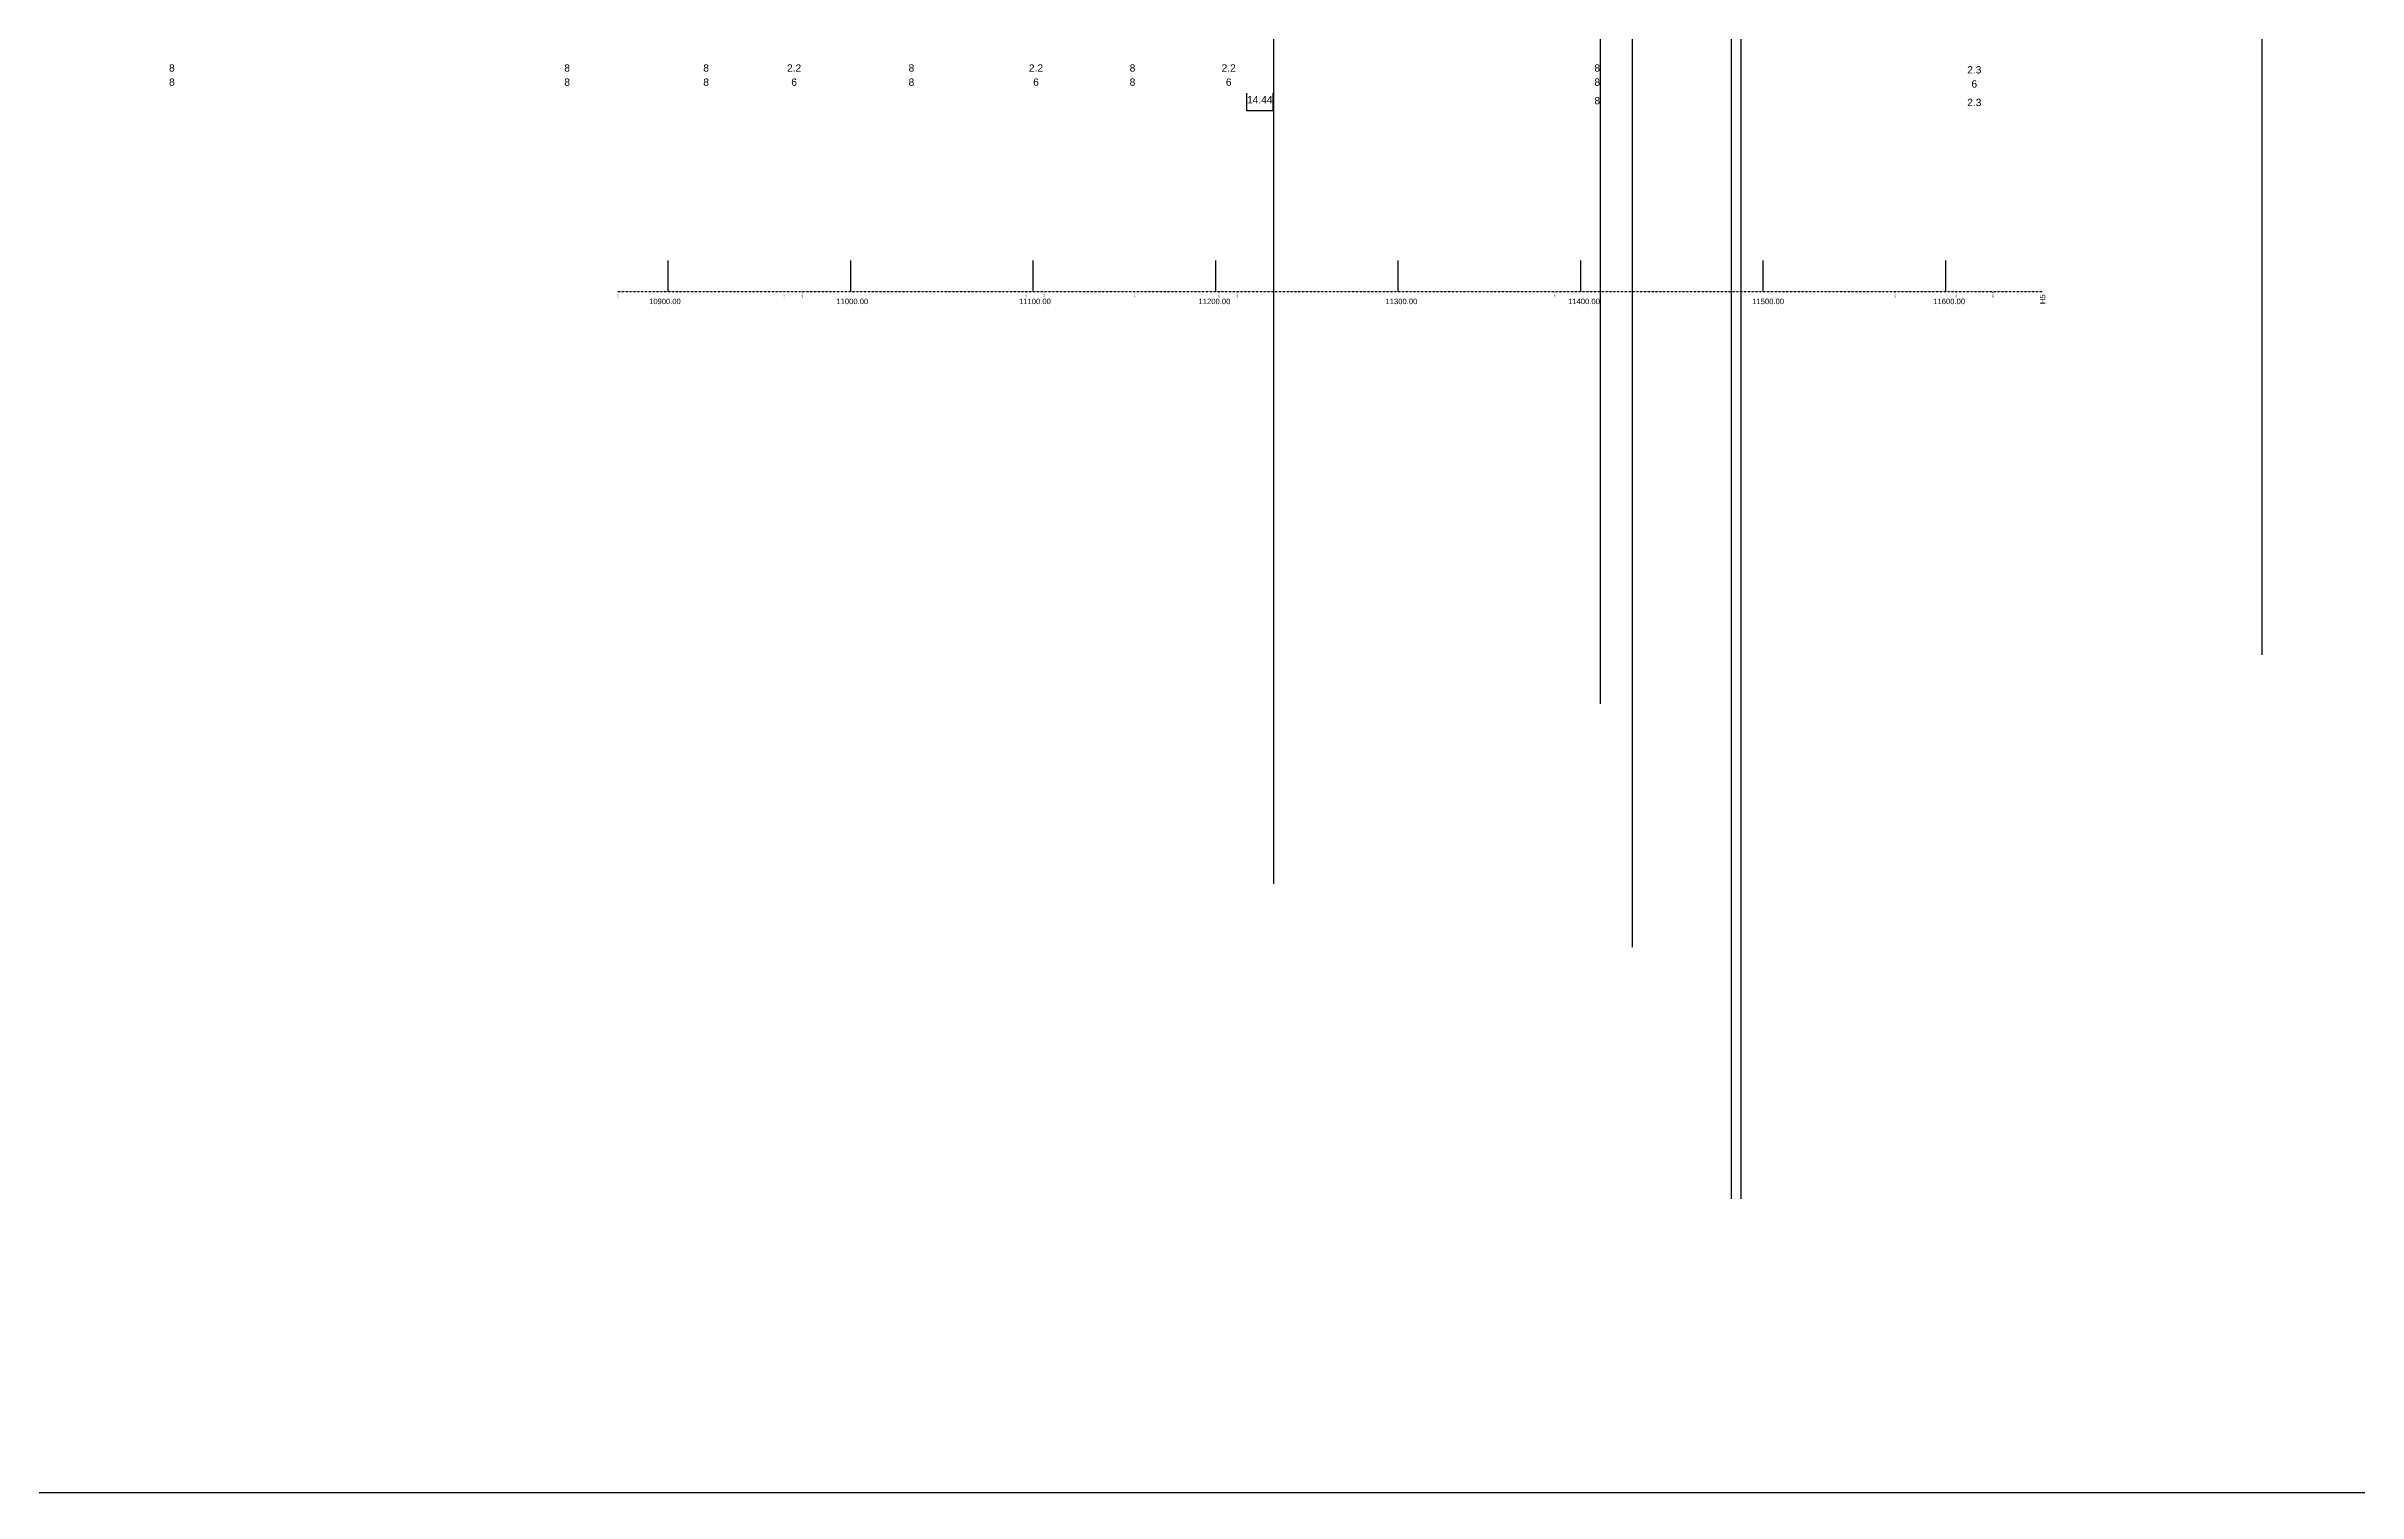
# Model space of a CAD drawing. Header units: inches. Extents: x 444671 to 463716, y 1783086 to 1794968.
# Drawn here: x 457088 to 458355, y 1784826 to 1785619 of the extents above; entities that cross this region are included whole.
import ezdxf
from ezdxf.enums import TextEntityAlignment as Align

# ---------------------------------------------------------------- set-up
doc = ezdxf.new("R2010")
doc.units = ezdxf.units.IN
doc.header["$MEASUREMENT"] = 0
doc.linetypes.add('CENTER', pattern=[2, 1.25, -0.25, 0.25, -0.25])
doc.linetypes.add('HIDDEN', pattern=[0.375, 0.25, -0.125])
for name, color, linetype in [('Dong', 252, 'HIDDEN'), ('Khung_bang', 140, 'Continuous'), ('Moc TD ban giao', 7, 'Continuous'), ('Tam', 1, 'CENTER'), ('Text', 3, 'Continuous')]:
    doc.layers.add(name, color=color, linetype=linetype)
doc.styles.add('VNARIAL', font='')
doc.styles.get('VNARIAL').set_extended_font_data('.VnArial')
doc.dimstyles.new('D2000', dxfattribs={"dimscale": 2, "dimtxt": 2, "dimasz": 1.5, "dimexe": 1, "dimexo": 1, "dimgap": 1, "dimtad": 1, "dimzin": 1, "dimdsep": 46, "dimtxsty": 'VNARIAL', "dimblk": 'ARCHTICK', "dimcen": 1.5, "dimdle": 1, "dimclrd": 140, "dimclre": 140, "dimclrt": 3, "dimadec": 0, "dimazin": 3, "dimtfac": 1, "dimtix": 1, "dimtmove": 2, "dimatfit": 3, "dimfxl": 0, "dimtolj": 1, "dimtzin": 0, "dimarcsym": 0})

# ---------------------------------------------------------------- blocks, each defined once
blk = doc.blocks.new('A$C0124305E')
at = {"layer": 'Moc TD ban giao'}
for p, q in [((27830, 16981), (27830, 0)), ((127830, 16981), (127830, 0)), ((227830, 16981), (227830, 0)), ((327830, 16981), (327830, 0)), ((427830, 16981), (427830, 0)), ((527830, 16981), (527830, 0)), ((627830, 16981), (627830, 0)), ((727830, 16981), (727830, 0))]:
    blk.add_line(p, q, dxfattribs=at)
at = {"layer": 'Tam'}
blk.add_line((0, 0), (781340, 0), dxfattribs=at)
at = {"layer": 'Tam', "attachment_point": 1, "rotation": 90}
for s, insert, char_height, width in [('{\\fArial|b0|i0|c0|p34;10872.17}', (127, -3653), 600, 1839.15), ('{\\fArial|b0|i0|c0|p34;10963.71}', (91277, -3653), 600, 1839.15), ('{\\fArial|b0|i0|c0|p34;10973.71}', (101239, -3653), 600, 1839.15), ('{\\fArial|b0|i0|c0|p34;11096.26}', (223839, -3653), 600, 1839.15), ('{\\fArial|b0|i0|c0|p34;11106.26}', (233749, -3653), 600, 1839.15), ('{\\fArial|b0|i0|c0|p34;11155.81}', (283443, -3653), 600, 1839.15), ('{\\fArial|b0|i0|c0|p34;11201.83}', (329381, -3653), 600, 1839.15), ('{\\fArial|b0|i0|c0|p34;11211.83}', (339416, -3653), 600, 1839.15), ('{\\fArial|b0|i0|c0|p34;11385.81}', (513582, -3653), 600, 1839.15), ('{\\fArial|b0|i0|c0|p34;11572.16}', (699796, -3653), 600, 1839.15), ('{\\fArial|b0|i0|c0|p34;11605.81}', (733424, -3653), 600, 1839.15), ('{\\fArial|b0|i0|c0|p34;11625.81}', (753453, -3653), 600, 1839.15), ('{\\fArial|b0|i0|c0|p34;H5}', (779624, -6923), 3000, 4749.08)]:
    blk.add_mtext(s, dxfattribs=dict(at, insert=insert, char_height=char_height, width=width))
at = {"layer": 'Tam', "char_height": 3000, "width": 4749.08, "attachment_point": 1}
for s, insert in [('10900.00', (17596, -3923)), ('{\\fArial|b0|i0|c0|p34;11000.00}', (120146, -3923)), ('{\\fArial|b0|i0|c0|p34;11100.00}', (220217, -3923)), ('{\\fArial|b0|i0|c0|p34;11200.00}', (318613, -3923)), ('{\\fArial|b0|i0|c0|p34;11300.00}', (421038, -3923)), ('{\\fArial|b0|i0|c0|p34;11400.00}', (521091, -3923)), ('{\\fArial|b0|i0|c0|p34;11500.00}', (621973, -3923)), ('{\\fArial|b0|i0|c0|p34;11600.00}', (721175, -3923))]:
    blk.add_mtext(s, dxfattribs=dict(at, insert=insert))
blk = doc.blocks.new('*D118')
at = {"layer": 'Defpoints', "color": 0, "transparency": 16777216}
for p in [(457745.7, 1785592.9), (457760.2, 1785592.9), (457760.2, 1785583.3)]:
    blk.add_point(p, dxfattribs=at)
at = {"layer": 'Dong', "color": 140, "lineweight": -2, "transparency": 16777216}
for p, q in [((457745.7, 1785592.9), (457745.7, 1785583.3)), ((457745.7, 1785583.3), (457760.2, 1785583.3)), ((457760.2, 1785592.9), (457760.2, 1785583.3))]:
    blk.add_line(p, q, dxfattribs=at)
at = {"layer": 'Dong', "color": 3, "transparency": 16777216, "insert": (457753, 1785589.3), "char_height": 4, "attachment_point": 5, "style": 'VNARIAL'}
blk.add_mtext('\\A1;14.44', dxfattribs=at)
blk = doc.blocks.new('_None')

msp = doc.modelspace()

# ---------------------------------------------------------------- linework, layer by layer
at = {"layer": 'Khung_bang', "color": 6}
for p, q in [((457760.4386, 1787122.4011), (457760.4386, 1785159.7388)), ((457939.4938, 1787113.8548), (457939.4938, 1785258.3548))]:
    msp.add_line(p, q, dxfattribs=at)
at = {"layer": 'Khung_bang'}
for p, q in [((457956.9583, 1787112.5593), (457956.9583, 1785124.9852)), ((458011.2974, 1787111.9186), (458011.2974, 1784987.1127)), ((458016.5974, 1787111.9186), (458016.5974, 1784987.1127))]:
    msp.add_line(p, q, dxfattribs=at)
at = {"layer": 'Text', "color": 3}
msp.add_line((458302.0269, 1787278.3548), (458302.0269, 1785285.1723), dxfattribs=at)
at = {"layer": 'Text', "color": 1}
msp.add_lwpolyline([(444670.6767, 1789755.9656), (463716.2297, 1789755.9656), (463716.2297, 1784826.0411), (444670.6767, 1784826.0411)], close=True, dxfattribs=at)

# ---------------------------------------------------------------- block references
at = {"layer": 'Tam', "xscale": 0.0009999999892897904, "yscale": 0.0009999999310821295, "zscale": 0.001}
msp.add_blockref('A$C0124305E', (457400.8161, 1785484.1944), dxfattribs=at)

# ---------------------------------------------------------------- texts
at = {"layer": 'Text', "color": 6, "ltscale": 29, "style": 'VNARIAL'}
for s, p in [('8', (457156.8628, 1785606.659)), ('8', (457373.44, 1785606.659)), ('8', (457449.5982, 1785606.659)), ('2.2', (457497.8209, 1785606.659)), ('8', (457562.0983, 1785606.659)), ('2.2', (457630.3751, 1785606.659)), ('8', (457683.2475, 1785606.659)), ('2.2', (457735.9443, 1785606.659)), ('8', (457937.9191, 1785606.659)), ('2.3', (458144.5224, 1785605.659)), ('8', (457937.9191, 1785588.7774)), ('2.3', (458144.5224, 1785587.7774))]:
    msp.add_text(s, height=4, dxfattribs=at).set_placement(p, align=Align.MIDDLE_CENTER)
at = {"layer": 'Text', "ltscale": 29, "style": 'VNARIAL'}
for s, p in [('8', (457156.8628, 1785598.8998)), ('8', (457373.44, 1785598.8998)), ('8', (457449.5982, 1785598.8998)), ('6', (457497.8209, 1785598.8998)), ('8', (457562.0983, 1785598.8998)), ('6', (457630.3751, 1785598.8998)), ('8', (457683.2475, 1785598.8998)), ('6', (457735.9443, 1785598.8998)), ('8', (457937.9191, 1785598.8998)), ('6', (458144.5224, 1785597.8998))]:
    msp.add_text(s, height=4, dxfattribs=at).set_placement(p, align=Align.MIDDLE_CENTER)

# ---------------------------------------------------------------- dimensions: what is measured, and where the dimension line sits
at = {"layer": 'Dong'}
dim = msp.add_linear_dim(base=(457760.1793, 1785583.3075), p1=(457745.7414, 1785592.9277), p2=(457760.1793, 1785592.9277), dimstyle='D2000', override={"dimasz": 0, "dimexe": 0, "dimexo": 0, "dimgap": 2, "dimblk1": 'None', "dimblk2": 'None', "dimsah": 1, "dimdle": 0}, dxfattribs=at)
dim.commit()
dim.dimension.update_dxf_attribs({"geometry": '*D118', "text_midpoint": (457752.9604, 1785589.3157)})

doc.saveas('drawing.dxf')
